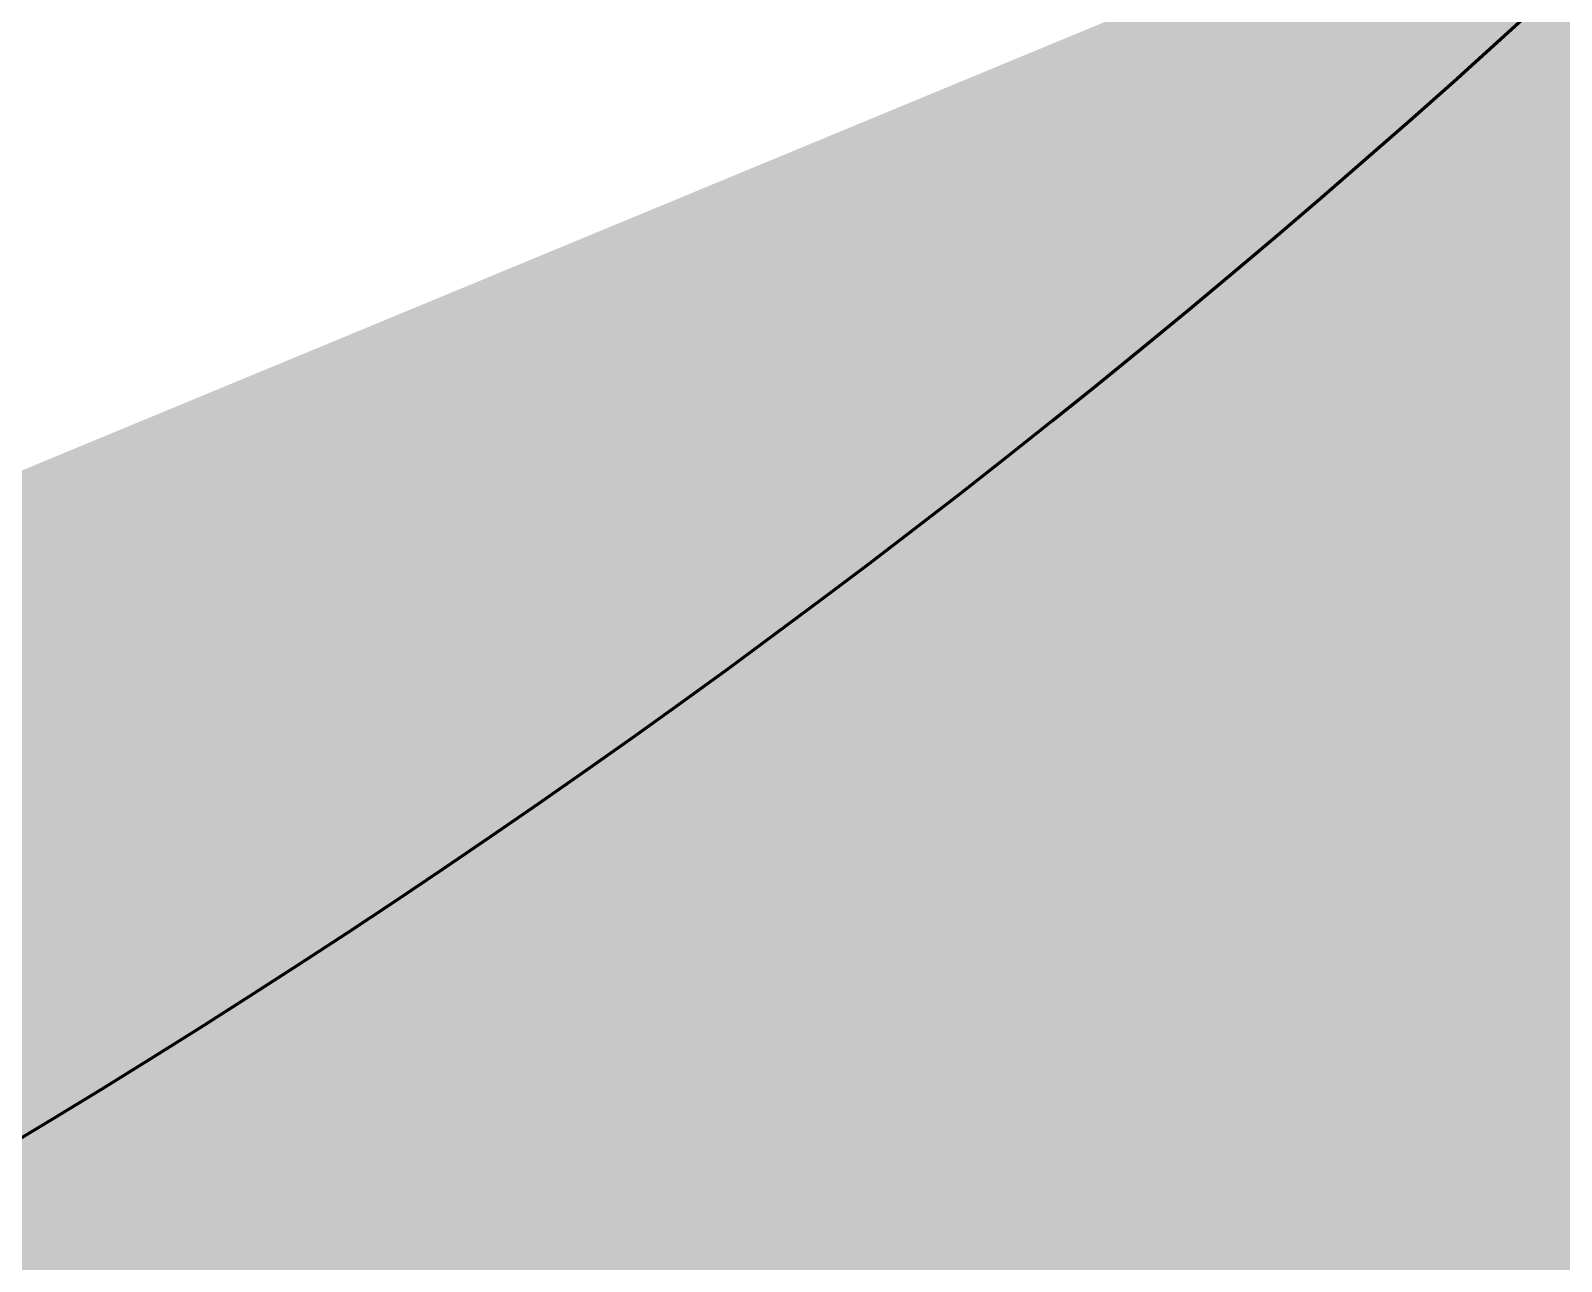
# Model space of a CAD drawing. Header units: inches. Extents: x -4110 to -1807, y 11006 to 12281.
# Drawn here: x -3818.9921 to -3818.9358, y 11144.1985 to 11144.2437 of the extents above; entities that cross this region are included whole.
import ezdxf

# ---------------------------------------------------------------- set-up
doc = ezdxf.new("R2010")
doc.units = ezdxf.units.IN
doc.header["$MEASUREMENT"] = 0
for name, color, linetype, lineweight in [('0-1', 7, 'Continuous', 5), ('0-3', 7, 'Continuous', 9), ('S-BEAM-5', 254, 'Continuous', 5), ('S-COLS', 52, 'Continuous', 9), ('S-COLS-1', 250, 'Continuous', 60)]:
    doc.layers.add(name, color=color, linetype=linetype, lineweight=lineweight)

# ---------------------------------------------------------------- blocks, each defined once
blk = doc.blocks.new('HSS-Hollow Structural Section-Column - HSS8X8X3_16-V38-ENLARGED RCP - 1ST FLOOR PLAN - EAST')
at = {"layer": 'S-COLS'}
h = blk.add_hatch(dxfattribs=at)
h.set_pattern_fill('FP_51', color=256, style=0, pattern_type=2)
h.set_pattern_definition([(45, (3822.824, -11148.153), (-6.335676759431466, 6.335676759431466), []), (45, (3822.824, -11138.553), (-6.335676759431466, 6.335676759431466), [])])
h.paths.add_polyline_path([(-0.9999999997884003, -3.9999999999863), (3.651999999995723, -3.9999999999863), (3.898073159848536, -3.898073159838986), (3.999999999995679, -3.651999999986003), (3.999999999995679, 3.65200000001397), (3.898073159848451, 3.898073159866953), (3.651999999995808, 4.000000000014096), (-3.652000000004335, 4.000000000014096), (-3.898073159857233, 3.898073159866953), (-4.000000000004333, 3.65200000001397), (-4.000000000004333, -3.651999999986003), (-3.898073159857233, -3.898073159838986), (-3.652000000004335, -3.9999999999863), (-1.001562499773925, -3.9999999999863)], flags=0)
h.paths.add_polyline_path([(-0.9999999997884003, -3.825999999985981), (-3.652000000004335, -3.825999999985981), (-3.775036579930784, -3.775036579912409), (-3.826000000004313, -3.651999999986003), (-3.826000000004313, 3.65200000001397), (-3.775036579930699, 3.775036579940376), (-3.652000000004335, 3.826000000013948), (3.651999999995808, 3.826000000013948), (3.775036579922172, 3.775036579940547), (3.825999999995659, 3.65200000001397), (3.825999999995659, -3.651999999986003), (3.775036579922215, -3.775036579912409), (3.651999999995723, -3.825999999985981), (-0.8422934939851102, -3.825999999985981)], flags=0)
at = {"layer": 'S-COLS-1'}
blk.add_arc((3.6519999999999, -3.651999999999902), 0.3480000000000911, 269.9999999999992, 1.463055153473218e-13, dxfattribs=at)
blk = doc.blocks.new('CTR - 1st Phase - Structure_rvt-1-ENLARGED RCP - 1ST FLOOR PLAN - EAST')
at = {"layer": 'S-BEAM-5'}
h = blk.add_hatch(color=256, dxfattribs=at)
h.paths.add_polyline_path([(-3818.82373667993, 11144.15326424488), (-3816.773736679928, 11144.15326424488), (-3816.773736679928, 11277.66439611055), (-3823.198736679709, 11277.66439611055), (-3823.198736679709, 11152.15326424488), (-3819.17173667993, 11152.15326424488), (-3818.925663520077, 11152.05133740474), (-3818.82373667993, 11151.80526424488), (-3818.82373667993, 11144.50126424488), (-3818.925663520077, 11144.25519108503), (-3819.17173667993, 11144.15326424488), (-3818.925663520077, 11144.15326424488)], flags=0)
h.paths.add_polyline_path([(-3819.17173667993, 11144.32726424488), (-3819.048700100003, 11144.37822766496), (-3818.99773667993, 11144.50126424488), (-3818.99773667993, 11151.80526424488), (-3819.048700100003, 11151.92830082481), (-3819.17173667993, 11151.97926424488), (-3823.198736679709, 11151.97926424488), (-3823.198736679715, 11144.32726424488)], flags=0)
h.paths.add_polyline_path([(-3823.198736679709, 11278.66439611055), (-3816.773736679928, 11278.66439611055), (-3816.773736679928, 11411.15326424488), (-3819.171736679928, 11411.15326424488), (-3818.925663520075, 11411.05133740474), (-3818.823736679928, 11410.80526424488), (-3818.823736679928, 11403.50126424488), (-3818.925663520075, 11403.25519108503), (-3819.171736679928, 11403.15326424488), (-3823.198736679709, 11403.15326424488), (-3823.198736679709, 11297.43047971417)], flags=0)
h.paths.add_polyline_path([(-3819.171736679928, 11403.32726424488), (-3819.048700100001, 11403.37822766496), (-3818.997736679928, 11403.50126424488), (-3818.997736679928, 11410.80526424488), (-3819.048700100001, 11410.92830082481), (-3819.171736679928, 11410.97926424488), (-3823.198736679709, 11410.97247971417), (-3823.198736679709, 11403.32726424488)], flags=0)
at = {"layer": '0-3'}
blk.add_blockref('HSS-Hollow Structural Section-Column - HSS8X8X3_16-V38-ENLARGED RCP - 1ST FLOOR PLAN - EAST', (-3822.823736679925, 11148.15326424487), dxfattribs=at)

msp = doc.modelspace()

# ---------------------------------------------------------------- block references
at = {"layer": '0-1'}
msp.add_blockref('CTR - 1st Phase - Structure_rvt-1-ENLARGED RCP - 1ST FLOOR PLAN - EAST', (0, 0), dxfattribs=at)

doc.saveas('drawing.dxf')
